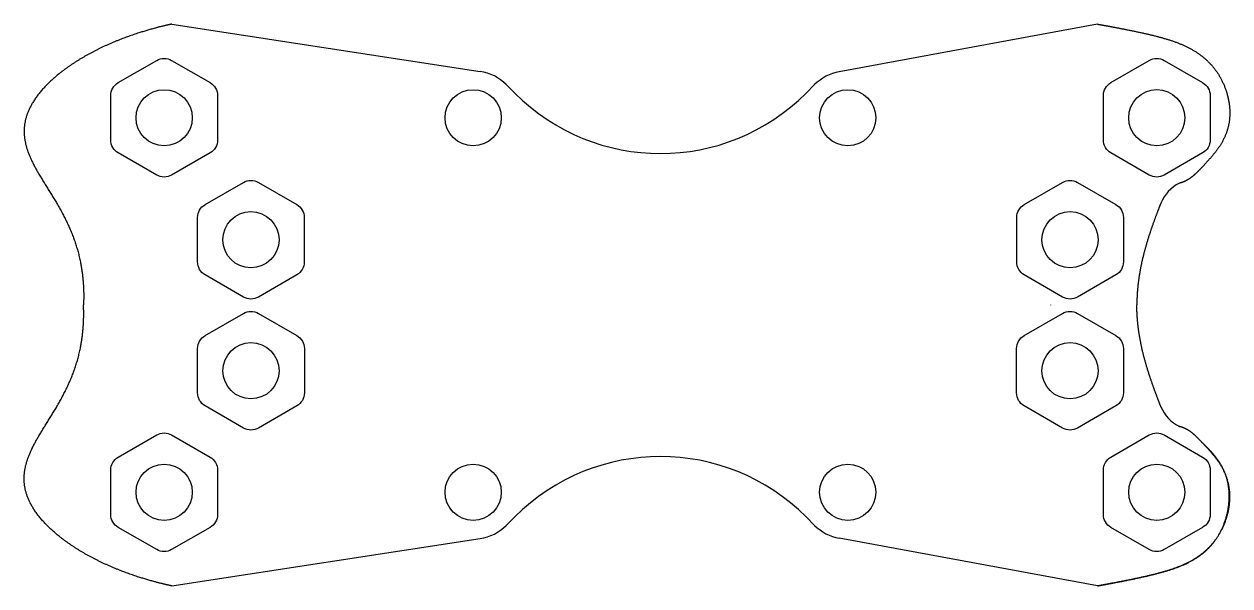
# Model space of a CAD drawing. Header units: millimetres. Extents: x -34 to 30.4, y -15 to 15.
import ezdxf

# ---------------------------------------------------------------- set-up
doc = ezdxf.new("R2010")
doc.units = ezdxf.units.MM
doc.layers.get('0').update_dxf_attribs({"linetype": 'CONTINUOUS'})

msp = doc.modelspace()

# ---------------------------------------------------------------- linework, layer by layer
for p, q in [((-26.1, 15), (-9.622, 12.47)), ((23.327, 15), (9.545, 12.457)), ((-7.779, 11.312), (-8.233, 11.767)), ((8.231, 11.767), (7.777, 11.312)), ((20.83, 0.002), (20.83, -0.002)), ((-8.233, -11.769), (-7.779, -11.315)), ((7.777, -11.315), (8.231, -11.769)), ((-26.1, -15), (-9.622, -12.472)), ((23.327, -15), (9.546, -12.46))]:
    msp.add_line(p, q)
for points in [[(-26.901, 6.939), (-28.951, 8.123, -0.267949), (-29.351, 8.815), (-29.351, 11.183, -0.267949), (-28.951, 11.875), (-26.901, 13.059, -0.267949), (-26.101, 13.059), (-24.051, 11.875, -0.267949), (-23.651, 11.183), (-23.651, 8.815, -0.267949), (-24.051, 8.123), (-26.101, 6.939, -0.267949)], [(26.899, 13.06), (28.949, 11.876, -0.267949), (29.349, 11.183), (29.349, 8.816, -0.267949), (28.949, 8.123), (26.899, 6.94, -0.267949), (26.099, 6.94), (24.049, 8.123, -0.267949), (23.649, 8.816), (23.649, 11.183, -0.267949), (24.049, 11.876), (26.099, 13.06, -0.267949)], [(-22.269, 0.426), (-24.319, 1.609, -0.267949), (-24.719, 2.302), (-24.719, 4.669, -0.267949), (-24.319, 5.362), (-22.269, 6.546, -0.267949), (-21.469, 6.546), (-19.419, 5.362, -0.267949), (-19.019, 4.669), (-19.019, 2.302, -0.267949), (-19.419, 1.609), (-21.469, 0.426, -0.267949)], [(22.269, 6.546), (24.319, 5.362, -0.267949), (24.719, 4.669), (24.719, 2.302, -0.267949), (24.319, 1.609), (22.269, 0.426, -0.267949), (21.469, 0.426), (19.419, 1.609, -0.267949), (19.019, 2.302), (19.019, 4.669, -0.267949), (19.419, 5.362), (21.469, 6.546, -0.267949)], [(-22.266, -6.569), (-24.316, -5.385, -0.267949), (-24.716, -4.692), (-24.716, -2.325, -0.267949), (-24.316, -1.633), (-22.266, -0.449, -0.267949), (-21.466, -0.449), (-19.416, -1.633, -0.267949), (-19.016, -2.325), (-19.016, -4.692, -0.267949), (-19.416, -5.385), (-21.466, -6.569, -0.267949)], [(22.266, -0.449), (24.316, -1.633, -0.267949), (24.716, -2.325), (24.716, -4.692, -0.267949), (24.316, -5.385), (22.266, -6.569, -0.267949), (21.466, -6.569), (19.416, -5.385, -0.267949), (19.016, -4.692), (19.016, -2.325, -0.267949), (19.416, -1.633), (21.466, -0.449, -0.267949)], [(-26.901, -13.061), (-28.951, -11.877, -0.267949), (-29.351, -11.185), (-29.351, -8.817, -0.267949), (-28.951, -8.125), (-26.901, -6.941, -0.267949), (-26.101, -6.941), (-24.051, -8.125, -0.267949), (-23.651, -8.817), (-23.651, -11.185, -0.267949), (-24.051, -11.877), (-26.101, -13.061, -0.267949)], [(26.099, -13.06), (24.049, -11.877, -0.267949), (23.649, -11.184), (23.649, -8.817, -0.267949), (24.049, -8.124), (26.099, -6.94, -0.267949), (26.899, -6.94), (28.949, -8.124, -0.267949), (29.349, -8.817), (29.349, -11.184, -0.267949), (28.949, -11.877), (26.899, -13.06, -0.267949)]]:
    msp.add_lwpolyline(points, format="xyb", close=True)
for centre in [(-26.501, 9.999), (-10.001, 9.999), (9.999, 9.999), (26.499, 10), (-21.869, 3.486), (21.869, 3.486), (-21.866, -3.509), (21.866, -3.509), (-26.501, -10.001), (-10.001, -10.001), (9.999, -10.001), (26.499, -10)]:
    msp.add_circle(centre, 1.5)
for centre, radius, start, end in [((-10.001, 9.999), 2.5, 45, 81.27045), ((9.999, 9.999), 2.5, 100.45343, 135), ((-0.001, 19.091), 11, 225, 315), ((28.576, 4.701), 2, 115.75241, 158.18624), ((28.578, -4.688), 2, 201.84036, 244.2742), ((-0.001, -19.093), 11, 45, 135), ((-10.001, -10.001), 2.5, 278.72102, 315), ((9.999, -10.001), 2.5, 225, 259.55667)]:
    msp.add_arc(centre, radius, start, end)
for points in [[(-26.1, 15), (-26.348, 14.946), (-26.837, 14.831), (-27.554, 14.639), (-28.475, 14.34), (-29.566, 13.899), (-30.588, 13.388), (-31.529, 12.812), (-32.368, 12.173), (-33.075, 11.48), (-33.611, 10.748), (-33.939, 9.987), (-34.035, 9.211), (-33.9, 8.426), (-33.568, 7.631), (-33.099, 6.82), (-32.563, 5.983), (-32.03, 5.109), (-31.558, 4.191), (-31.182, 3.224), (-30.922, 2.206), (-30.814, 1.349), (-30.789, 0.684), (-30.797, 0.23), (-30.808, 0)], [(23.327, 15), (23.46, 14.976), (23.725, 14.929), (24.12, 14.856), (24.644, 14.756), (25.292, 14.627), (25.93, 14.489), (26.555, 14.339), (27.16, 14.168), (27.741, 13.965), (28.291, 13.713), (28.802, 13.399), (29.265, 13.009), (29.669, 12.539), (30.001, 11.993), (30.246, 11.389), (30.39, 10.757), (30.424, 10.126), (30.343, 9.528), (30.157, 8.984), (29.89, 8.504), (29.575, 8.083), (29.249, 7.712), (28.941, 7.381), (28.659, 7.085), (28.385, 6.828), (28.145, 6.665), (27.938, 6.572), (27.786, 6.523), (27.707, 6.503)], [(-26.1, -15), (-26.348, -14.946), (-26.837, -14.831), (-27.554, -14.639), (-28.475, -14.34), (-29.566, -13.899), (-30.588, -13.388), (-31.529, -12.812), (-32.368, -12.173), (-33.075, -11.48), (-33.611, -10.748), (-33.939, -9.987), (-34.035, -9.211), (-33.9, -8.426), (-33.568, -7.631), (-33.099, -6.82), (-32.563, -5.983), (-32.03, -5.109), (-31.558, -4.191), (-31.182, -3.224), (-30.922, -2.206), (-30.814, -1.349), (-30.789, -0.684), (-30.797, -0.23), (-30.808, 0)], [(23.334, -14.989), (23.467, -14.965), (23.731, -14.918), (24.127, -14.845), (24.651, -14.745), (25.299, -14.615), (25.937, -14.477), (26.561, -14.326), (27.167, -14.155), (27.747, -13.952), (28.297, -13.7), (28.808, -13.386), (29.271, -12.996), (29.675, -12.525), (30.006, -11.979), (30.251, -11.375), (30.395, -10.742), (30.428, -10.112), (30.348, -9.514), (30.162, -8.97), (29.893, -8.49), (29.579, -8.069), (29.253, -7.699), (28.944, -7.368), (28.662, -7.072), (28.388, -6.815), (28.148, -6.652), (27.941, -6.559), (27.789, -6.51), (27.71, -6.49)]]:
    msp.add_open_spline(points, degree=5)
for points, knots in [([(26.719, 5.444), (26.668, 5.317), (26.562, 5.047), (26.406, 4.64), (26.213, 4.103), (25.999, 3.45), (25.816, 2.807), (25.669, 2.192), (25.559, 1.605), (25.484, 1.044), (25.45, 0.615), (25.438, 0.303), (25.436, 0.1), (25.437, 0)], [0.1119937, 0.1119937, 0.1119937, 0.1119937, 0.1119937, 0.1119937, 0.2, 0.3, 0.4, 0.5, 0.6, 0.7, 0.8, 0.9, 1, 1, 1, 1, 1, 1]), ([(26.721, -5.432), (26.67, -5.305), (26.564, -5.035), (26.408, -4.628), (26.215, -4.091), (26.001, -3.438), (25.817, -2.795), (25.67, -2.18), (25.56, -1.593), (25.485, -1.033), (25.45, -0.603), (25.438, -0.292), (25.436, -0.088), (25.437, 0.012)], [0.1119937, 0.1119937, 0.1119937, 0.1119937, 0.1119937, 0.1119937, 0.2, 0.3, 0.4, 0.5, 0.6, 0.7, 0.8, 0.9, 1, 1, 1, 1, 1, 1]), ([(23.327, -15), (23.472, -14.974), (23.761, -14.922), (24.192, -14.842), (24.762, -14.733), (25.466, -14.589), (26.159, -14.435), (26.837, -14.264), (27.492, -14.062), (28.116, -13.812), (28.694, -13.491), (29.211, -13.082), (29.653, -12.574), (30.003, -11.973), (30.248, -11.305), (30.378, -10.608), (30.388, -9.924), (30.28, -9.292), (30.065, -8.733), (29.767, -8.251), (29.484, -7.913), (29.258, -7.678), (29.103, -7.529), (29.026, -7.457)], [0, 0, 0, 0, 0, 0, 0.0285714, 0.0571429, 0.0857143, 0.1142857, 0.1428571, 0.1714286, 0.2, 0.2285714, 0.2571429, 0.2857143, 0.3142857, 0.3428571, 0.3714286, 0.4, 0.4285714, 0.4571429, 0.4857143, 0.5142857, 0.5424981, 0.5424981, 0.5424981, 0.5424981, 0.5424981, 0.5424981])]:
    msp.add_open_spline(points, degree=5, knots=knots)

doc.saveas('drawing.dxf')
